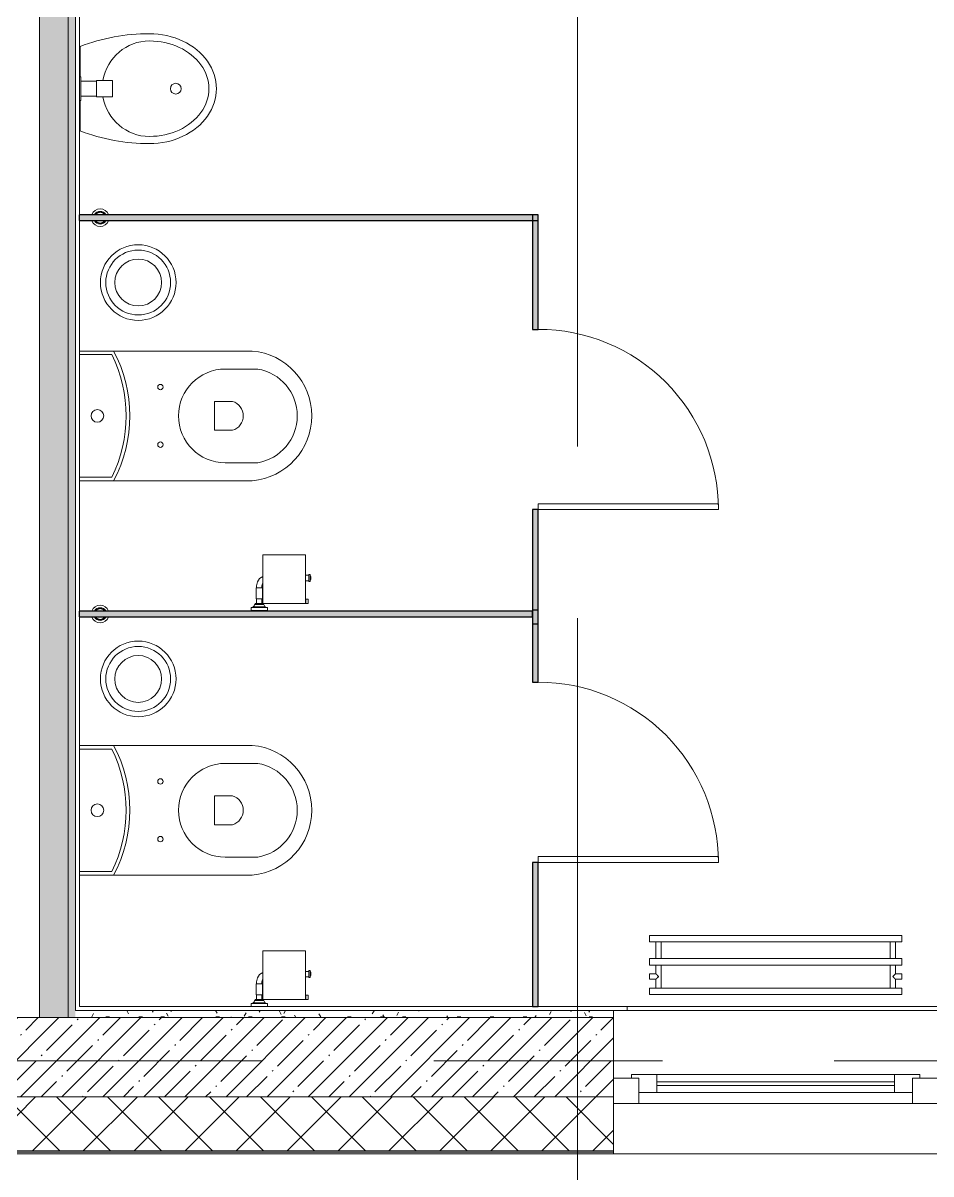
# Model space of a CAD drawing. Header units: millimetres. Extents: x 35111 to 235598, y -8553 to 29000.
# Drawn here: x 69020 to 71541, y -314 to 2880 of the extents above; entities that cross this region are included whole.
import ezdxf

# ---------------------------------------------------------------- set-up
doc = ezdxf.new("R2010")
doc.units = ezdxf.units.MM
doc.linetypes.add('Осевая', pattern=[3175, 635, -476.25, 1587.5, -476.25])
for name, color, linetype, lineweight in [('A-DETL-GENF', 7, 'Continuous', 9), ('A-DOOR', 7, 'Continuous', 9), ('A-GENM', 7, 'Continuous', 9), ('A-GENM-1', 7, 'Continuous', 25), ('A-GLAZ', 7, 'Continuous', 9), ('A-GLAZ-1', 7, 'Continuous', 13), ('A-WALL', 7, 'Continuous', 9), ('I-WALL', 7, 'Continuous', 9), ('M-EQPM', 7, 'Continuous', 9), ('P-SANR-FIXT', 7, 'Continuous', 9), ('Оси', 7, 'Continuous', 9), ('Оси-2', 7, 'Осевая', 9)]:
    doc.layers.add(name, color=color, linetype=linetype, lineweight=lineweight)
doc.layers.add('A-WALL-1', color=7, linetype='Continuous', lineweight=9, true_color=0x3c3c3c)
doc.layers.add('A-WALL-FNSH-1', color=7, linetype='Continuous', lineweight=9, true_color=0x3c3c3c)
pattern_1 = [(0, (0, 0), (121.92, 30.48), [10.058, -81.382, 10.058, -81.382, -487.68]), (0, (0, 0), (121.92, 30.48), [-182.88, 10.058, -172.822, 10.058, -81.382, -213.36]), (0, (0, 0), (121.92, 30.48), [-457.2, 10.058, -50.902, 10.058, -142.342]), (120, (45.72, 15.24), (-87.356454, 90.345817), [10.058, -81.382, 10.058, -81.382, -487.68]), (120, (45.72, 15.24), (-87.356454, 90.345817), [-182.88, 10.058, -172.822, 10.058, -81.382, -213.36]), (120, (45.72, 15.24), (-87.356454, 90.345817), [-457.2, 10.058, -50.902, 10.058, -142.342]), (240, (60.96, 76.2), (-34.563546, -120.825817), [10.058, -81.382, 10.058, -81.382, -487.68]), (240, (60.96, 76.2), (-34.563546, -120.825817), [-182.88, 10.058, -172.822, 10.058, -81.382, -213.36]), (240, (60.96, 76.2), (-34.563546, -120.825817), [-457.2, 10.058, -50.902, 10.058, -142.342])]

# ---------------------------------------------------------------- blocks, each defined once
blk = doc.blocks.new('120_Окно_СКБ_1Ст - 120_Окно_СКБ_1Ст 900х2500_h_-V19-План размещения напольных электротехнических лючков и розеток 3 этажа в осях 12-23')
at = {"layer": 'A-GLAZ'}
for p, q in [((450, -57), (-450, -57)), ((-450, -127), (-400, -127)), ((-330, -107), (330, -107)), ((330, -117), (-330, -117)), ((400, -127), (450, -127))]:
    blk.add_line(p, q, dxfattribs=at)
at = {"layer": 'A-GLAZ-1'}
for p, q in [((-450, -127), (-450, -57)), ((-450, -57), (-380, -57)), ((-380, -57), (-380, -127)), ((380, -127), (380, -57)), ((380, -57), (450, -57)), ((450, -57), (450, -127)), ((380, -87), (-380, -87)), ((-380, -87), (-380, -127)), ((-330, -137), (-330, -87)), ((330, -137), (330, -87)), ((380, -127), (380, -87)), ((-380, -127), (-450, -127)), ((-380, -127), (-400, -127)), ((-400, -127), (-400, -137)), ((450, -127), (380, -127)), ((400, -127), (380, -127)), ((400, -137), (400, -127)), ((-400, -137), (400, -137)), ((400, -137), (-400, -137))]:
    blk.add_line(p, q, dxfattribs=at)
blk = doc.blocks.new('radiator_prado_classic_z_tip_30_po exemplyaru - Classic Z Тип 30-500-30677900-План размещения напольных электротехнических лючков и розеток 3 этажа в осях 12-23')
at = {"layer": 'M-EQPM'}
for p, q in [((0, 228), (0, 210)), ((700, 228), (0, 228)), ((700, 210), (700, 228)), ((0, 210), (700, 210)), ((17.5, 210), (17.5, 164)), ((32.5, 164), (32.5, 210)), ((667.5, 210), (667.5, 164)), ((682.5, 164), (682.5, 210)), ((700, 164), (0, 164)), ((0, 164), (0, 146)), ((700, 146), (700, 164)), ((0, 146), (700, 146)), ((17.5, 146), (17.5, 121.5)), ((32.5, 82), (32.5, 146)), ((667.5, 146), (667.5, 82)), ((682.5, 121.5), (682.5, 146)), ((17.5, 121.5), (0, 121.5)), ((17.5, 121.5), (0, 121.5)), ((0, 121.5), (0, 121.2)), ((0, 106.5), (0, 121.5)), ((0, 121.2), (0, 121.2)), ((0, 106.8), (0, 106.5)), ((0, 106.8), (0, 106.8)), ((0, 106.5), (17.5, 106.5)), ((0, 106.5), (17.5, 106.5)), ((17.5, 106.5), (17.5, 82)), ((700, 121.5), (682.5, 121.5)), ((700, 121.5), (682.5, 121.5)), ((682.5, 82), (682.5, 106.5)), ((682.5, 106.5), (700, 106.5)), ((682.5, 106.5), (700, 106.5)), ((700, 121.5), (700, 106.5)), ((700, 121.2), (700, 121.5)), ((700, 121.5), (700, 121.2)), ((700, 121.2), (700, 121.5)), ((700, 106.5), (700, 106.8)), ((700, 106.8), (700, 106.5)), ((700, 106.5), (700, 106.8)), ((700, 82), (0, 82)), ((0, 82), (0, 64)), ((700, 64), (0, 64)), ((700, 64), (700, 82))]:
    blk.add_line(p, q, dxfattribs=at)
for points, knots in [([(25, 114), (24.5, 114.5), (23.6, 115.4), (22.4, 116.6), (21.6, 117.4), (21.1, 117.9), (20.8, 118.2), (20.5, 118.5), (20.2, 118.8), (19.8, 119.1), (19.6, 119.4), (19.3, 119.7), (19, 120), (18.7, 120.3), (18.5, 120.5), (18.3, 120.7), (18.1, 120.9), (17.9, 121.1), (17.8, 121.2), (17.7, 121.3), (17.5, 121.5), (17.5, 121.5), (17.5, 121.5)], [0, 0, 0, 0, 0.142857, 0.285714, 0.357143, 0.392857, 0.428571, 0.464286, 0.5, 0.535714, 0.571429, 0.607143, 0.642857, 0.678571, 0.714286, 0.75, 0.785714, 0.821429, 0.857143, 0.892857, 0.928571, 1, 1, 1, 1]), ([(17.5, 106.5), (17.5, 106.5), (17.5, 106.5), (17.7, 106.7), (17.8, 106.8), (17.9, 106.9), (18.1, 107.1), (18.3, 107.3), (18.5, 107.5), (18.7, 107.7), (19, 108), (19.3, 108.3), (19.6, 108.6), (19.8, 108.9), (20.3, 109.3), (20.7, 109.7), (21.1, 110.1), (21.6, 110.6), (22.4, 111.4), (23.6, 112.6), (24.5, 113.5), (25, 114)], [0, 0, 0, 0, 0.071429, 0.107143, 0.142857, 0.178571, 0.214286, 0.25, 0.285714, 0.321429, 0.357143, 0.392857, 0.428571, 0.464286, 0.5, 0.571429, 0.607143, 0.642857, 0.714286, 0.857143, 1, 1, 1, 1]), ([(675, 114), (675.5, 114.5), (676.4, 115.4), (677.6, 116.6), (678.4, 117.4), (678.9, 117.9), (679.2, 118.2), (679.5, 118.5), (679.8, 118.8), (680.1, 119.2), (680.4, 119.4), (680.7, 119.7), (681, 120), (681.3, 120.3), (681.5, 120.5), (681.7, 120.7), (681.9, 120.9), (682.1, 121.1), (682.2, 121.2), (682.3, 121.3), (682.5, 121.5), (682.5, 121.5), (682.5, 121.5)], [0, 0, 0, 0, 0.142857, 0.285714, 0.357143, 0.392857, 0.428571, 0.464286, 0.5, 0.535714, 0.571429, 0.607143, 0.642857, 0.678571, 0.714286, 0.75, 0.785714, 0.821429, 0.857143, 0.892857, 0.928571, 1, 1, 1, 1]), ([(682.5, 106.5), (682.5, 106.5), (682.5, 106.5), (682.3, 106.7), (682.2, 106.8), (682.1, 106.9), (681.9, 107.1), (681.7, 107.3), (681.5, 107.5), (681.3, 107.7), (681, 108), (680.7, 108.3), (680.4, 108.6), (680.1, 108.8), (679.7, 109.3), (679.3, 109.7), (678.9, 110.1), (678.4, 110.6), (677.6, 111.4), (676.4, 112.6), (675.5, 113.5), (675, 114)], [0, 0, 0, 0, 0.071429, 0.107143, 0.142857, 0.178571, 0.214286, 0.25, 0.285714, 0.321429, 0.357143, 0.392857, 0.428571, 0.464286, 0.5, 0.571429, 0.607143, 0.642857, 0.714286, 0.857143, 1, 1, 1, 1])]:
    blk.add_open_spline(points, degree=3, knots=knots, dxfattribs=at)
blk = doc.blocks.new('131_Сантехническая перегородка_Дверь - СД-1-29846662-План размещения напольных электротехнических лючков и розеток 3 этажа в осях 12-23')
at = {"layer": 'A-GENM'}
for points in [[(0, 8), (0, -8), (317.3, -8), (317.3, 8), (241.4, 8)], [(817.3, 8), (817.3, -8), (1134.7, -8), (1134.7, 8)]]:
    blk.add_hatch(color=256, dxfattribs=at).paths.add_polyline_path(points)
at = {"layer": 'A-DOOR'}
for p, q in [((333.3, -8), (317.3, -8)), ((317.3, -8), (317.3, -508)), ((333.3, -8), (333.3, -508)), ((333.3, -508), (317.3, -508))]:
    blk.add_line(p, q, dxfattribs=at)
blk.add_arc((317.3, -8), 500, 270, 0, dxfattribs=at)
at = {"layer": 'A-GENM-1'}
for p, q in [((317.3, 8), (0, 8)), ((0, 8), (0, -8)), ((317.3, -8), (317.3, 8)), ((1134.7, 8), (817.3, 8)), ((817.3, 8), (817.3, -8)), ((1134.7, -8), (1134.7, 8)), ((0, -8), (317.3, -8)), ((817.3, -8), (1134.7, -8))]:
    blk.add_line(p, q, dxfattribs=at)
blk = doc.blocks.new('131_Сантехническая перегородка_Дверь_сдвиг_ - СД-1-30819161-План размещения напольных электротехнических лючков и розеток 3 этажа в осях 12-23')
at = {"layer": 'A-GENM'}
for points in [[(0, -8), (400, -8), (400, 8), (0, 8)], [(900, 8), (900, -8), (1100, -8), (1100, 8)]]:
    blk.add_hatch(color=256, dxfattribs=at).paths.add_polyline_path(points)
at = {"layer": 'A-DOOR'}
for p, q in [((416, -8), (400, -8)), ((400, -8), (400, -508)), ((416, -8), (416, -508)), ((416, -508), (400, -508))]:
    blk.add_line(p, q, dxfattribs=at)
blk.add_arc((400, -8), 500, 270, 0, dxfattribs=at)
at = {"layer": 'A-GENM-1'}
for p, q in [((400, 8), (0, 8)), ((0, 8), (0, -8)), ((400, -8), (400, 8)), ((1100, 8), (900, 8)), ((900, 8), (900, -8)), ((1100, -8), (1100, 8)), ((0, -8), (400, -8)), ((900, -8), (1100, -8))]:
    blk.add_line(p, q, dxfattribs=at)
blk = doc.blocks.new('131_Сантехническая перегородка - СП-4-30850764-План размещения напольных электротехнических лючков и розеток 3 этажа в осях 12-23')
at = {"layer": 'A-GENM'}
blk.add_hatch(color=256, dxfattribs=at).paths.add_polyline_path([(1330, -8), (1330, 8), (55.2, 8), (55.2, -8), (1146.6, -8)])
at = {"layer": 'A-GENM', "flags": 128}
for points in [[(126.7, 8), (126.3, 8.5), (126, 9), (125.6, 9.5), (125.2, 9.9), (124.8, 10.4), (124.4, 10.8), (123.9, 11.2), (123.5, 11.6), (123, 12), (122.5, 12.3), (122, 12.7), (121.5, 13), (121, 13.3), (120.5, 13.6), (119.9, 13.8), (119.4, 14), (118.8, 14.3), (118.2, 14.4), (117.6, 14.6), (117, 14.7), (116.5, 14.9), (115.9, 14.9), (115.3, 15), (114.7, 15.1), (114.1, 15.1), (113.5, 15.1), (112.8, 15), (112.2, 15), (111.7, 14.9), (111.1, 14.8), (110.5, 14.7), (109.9, 14.5), (109.3, 14.4), (108.7, 14.2), (108.2, 13.9), (107.6, 13.7), (107.1, 13.4), (106.5, 13.2), (106, 12.9), (105.5, 12.5), (105, 12.2), (104.5, 11.8), (104.1, 11.4), (103.6, 11), (103.2, 10.6), (102.8, 10.2), (102.4, 9.7), (102, 9.3), (101.6, 8.8), (101.3, 8.3), (101.1, 8)], [(101.1, -8), (101.4, -8.5), (101.8, -9), (102.2, -9.5), (102.6, -9.9), (103, -10.4), (103.4, -10.8), (103.8, -11.2), (104.3, -11.6), (104.7, -12), (105.2, -12.3), (105.7, -12.7), (106.2, -13), (106.8, -13.3), (107.3, -13.6), (107.9, -13.8), (108.4, -14), (109, -14.3), (109.6, -14.4), (110.1, -14.6), (110.7, -14.7), (111.3, -14.9), (111.9, -14.9), (112.5, -15), (113.1, -15.1), (113.7, -15.1), (114.3, -15.1), (114.9, -15), (115.5, -15), (116.1, -14.9), (116.7, -14.8), (117.3, -14.7), (117.9, -14.5), (118.5, -14.4), (119, -14.2), (119.6, -13.9), (120.2, -13.7), (120.7, -13.4), (121.2, -13.2), (121.7, -12.9), (122.3, -12.5), (122.7, -12.2), (123.2, -11.8), (123.7, -11.4), (124.1, -11), (124.6, -10.6), (125, -10.2), (125.4, -9.7), (125.8, -9.3), (126.1, -8.8), (126.5, -8.3), (126.7, -8)]]:
    blk.add_lwpolyline(points, dxfattribs=at)
at = {"layer": 'A-GENM'}
for radius, start, end in [(24.6, 19.9113, 160.0887), (17.6, 28.9731, 151.0269), (15.1, 78.8699, 146.2189), (15.1, 33.7811, 53.124), (24.6, 199.9113, 340.0887), (17.6, 208.9731, 331.0269), (15.1, 213.7811, 233.124), (15.1, 258.8699, 326.2189)]:
    blk.add_arc((113.9, 0), radius, start, end, dxfattribs=at)
at = {"layer": 'A-GENM-1'}
for p, q in [((1330, 8), (55.2, 8)), ((55.2, 8), (55.2, -8)), ((1330, -8), (1330, 8)), ((55.2, -8), (1330, -8))]:
    blk.add_line(p, q, dxfattribs=at)
blk = doc.blocks.new('131_Сантехническая перегородка - СП-4-30850728-План размещения напольных электротехнических лючков и розеток 3 этажа в осях 12-23')
at = {"layer": 'A-GENM'}
blk.add_hatch(color=256, dxfattribs=at).paths.add_polyline_path([(1330, -8), (1330, 8), (71.3, 8), (71.3, -8), (1162.8, -8)])
at = {"layer": 'A-GENM', "flags": 128}
for points in [[(142.8, 8), (142.5, 8.5), (142.1, 9), (141.8, 9.5), (141.4, 9.9), (141, 10.4), (140.5, 10.8), (140.1, 11.2), (139.6, 11.6), (139.2, 12), (138.7, 12.3), (138.2, 12.7), (137.7, 13), (137.1, 13.3), (136.6, 13.6), (136.1, 13.8), (135.5, 14), (134.9, 14.3), (134.4, 14.4), (133.8, 14.6), (133.2, 14.7), (132.6, 14.9), (132, 14.9), (131.4, 15), (130.8, 15.1), (130.2, 15.1), (129.6, 15.1), (129, 15), (128.4, 15), (127.8, 14.9), (127.2, 14.8), (126.6, 14.7), (126, 14.5), (125.4, 14.4), (124.9, 14.2), (124.3, 13.9), (123.8, 13.7), (123.2, 13.4), (122.7, 13.2), (122.2, 12.9), (121.7, 12.5), (121.2, 12.2), (120.7, 11.8), (120.2, 11.4), (119.8, 11), (119.3, 10.6), (118.9, 10.2), (118.5, 9.7), (118.1, 9.3), (117.8, 8.8), (117.4, 8.3), (117.3, 8)], [(117.3, -8), (117.6, -8.5), (117.9, -9), (118.3, -9.5), (118.7, -9.9), (119.1, -10.4), (119.5, -10.8), (120, -11.2), (120.4, -11.6), (120.9, -12), (121.4, -12.3), (121.9, -12.7), (122.4, -13), (122.9, -13.3), (123.5, -13.6), (124, -13.8), (124.6, -14), (125.1, -14.3), (125.7, -14.4), (126.3, -14.6), (126.9, -14.7), (127.5, -14.9), (128.1, -14.9), (128.7, -15), (129.3, -15.1), (129.9, -15.1), (130.5, -15.1), (131.1, -15), (131.7, -15), (132.3, -14.9), (132.9, -14.8), (133.4, -14.7), (134, -14.5), (134.6, -14.4), (135.2, -14.2), (135.7, -13.9), (136.3, -13.7), (136.8, -13.4), (137.4, -13.2), (137.9, -12.9), (138.4, -12.5), (138.9, -12.2), (139.4, -11.8), (139.8, -11.4), (140.3, -11), (140.7, -10.6), (141.1, -10.2), (141.5, -9.7), (141.9, -9.3), (142.3, -8.8), (142.6, -8.3), (142.8, -8)]]:
    blk.add_lwpolyline(points, dxfattribs=at)
at = {"layer": 'A-GENM'}
for radius, start, end in [(24.6, 19.9113, 160.0887), (17.6, 28.9731, 151.0269), (15.1, 78.8699, 146.2189), (15.1, 33.7811, 53.124), (24.6, 199.9113, 340.0887), (17.6, 208.9731, 331.0269), (15.1, 213.7811, 233.124), (15.1, 258.8699, 326.2189)]:
    blk.add_arc((130, 0), radius, start, end, dxfattribs=at)
at = {"layer": 'A-GENM-1'}
for p, q in [((1330, 8), (71.3, 8)), ((71.3, 8), (71.3, -8)), ((1330, -8), (1330, 8)), ((71.3, -8), (1330, -8))]:
    blk.add_line(p, q, dxfattribs=at)
blk = doc.blocks.new('мусорная корзина - Round_ Metal-30590745-План размещения напольных электротехнических лючков и розеток 3 этажа в осях 12-23')
at = {"layer": 'P-SANR-FIXT'}
for radius, start, end in [(105, 0, 180), (90, 360, 180), (65, 0, 180), (105, 180, 360), (90, 180, 360), (65, 180, 360)]:
    blk.add_arc((0, 0), radius, start, end, dxfattribs=at)
blk = doc.blocks.new('WC Seat_2 with Cistern-Wall Based - 640 x 360mm-30580118-План размещения напольных электротехнических лючков и розеток 3 этажа в осях 12-23')
at = {"layer": 'P-SANR-FIXT'}
for p, q in [((-55, 485.5), (-55, 100.5)), ((-5, 410.5), (-5, 500.5)), ((255, 500.5), (255, 410.5)), ((305, 100.5), (305, 485.5)), ((85, 430.5), (85, 380.5)), ((165, 380.5), (165, 430.5)), ((85, 380.5), (165, 380.5)), ((-55, 100.5), (-55, 5.5)), ((305, 5.5), (305, 100.5)), ((-45, 5.5), (-45, 95.6)), ((295, 95.6), (295, 5.5))]:
    blk.add_line(p, q, dxfattribs=at)
for centre, radius, start, end in [((125, 469.8), 180.7, 4.9791, 175.0209), ((125, 478.7), 131.8, 9.5273, 170.4727), ((125, 418.8), 41.7, 16.2602, 163.7398), ((125, 410.5), 130, 180, 360), ((45, 230.5), 7.5, 0, 180), ((45, 230.5), 7.5, 180, 360), ((205, 230.5), 7.5, 0, 180), ((205, 230.5), 7.5, 180, 360), ((125, -237), 382.5, 61.9275, 118.0725), ((125, -247), 382.5, 63.6122, 116.3878), ((125, 55.5), 17.5, 0, 180), ((125, 55.5), 17.5, 180, 360)]:
    blk.add_arc(centre, radius, start, end, dxfattribs=at)
blk = doc.blocks.new('Urinal - Urinal-30617152-План размещения напольных электротехнических лючков и розеток 3 этажа в осях 12-23')
at = {"layer": 'P-SANR-FIXT'}
for p, q in [((-117.4, -2.6), (-32.5, -2.6)), ((32.5, -2.6), (117.4, -2.6))]:
    blk.add_line(p, q, dxfattribs=at)
blk.add_circle((0, -268.3), 15, dxfattribs=at)
for centre, start, end in [((392.4, -195), 159.3261, 180), ((-392.4, -195), 360, 20.6739)]:
    blk.add_arc(centre, 544.9, start, end, dxfattribs=at)
for major_axis, ratio, start_param, end_param in [((-132.5, 0), 0.987707, 4.886922, 6.283185), ((132.5, 0), 0.987707, 0, 1.396263), ((0, 186.2), 0.819068, 1.570796, 4.712389), ((0, 165), 0.80303, 1.570796, 4.712389)]:
    blk.add_ellipse((0, -195), major_axis=major_axis, ratio=ratio, start_param=start_param, end_param=end_param, dxfattribs=at)
blk = doc.blocks.new('Sanitary_Taps-Mixers_Gessi_70388-HABITO-External-part-for-wall-moun - 707 - Black Metal Brushed PVD-30902499-План размещения напольных электротехнических лючков и розеток 3 этажа в осях 12-23')
at = {"layer": 'A-GENM'}
for p, q in [((69176.9, 3411.5), (69181.3, 3411.5)), ((69176.9, 3411.5), (69181.3, 3411.5)), ((69181.3, 3411.5), (69181.3, 3346.5)), ((69181.3, 3411.5), (69181.3, 3400)), ((69181.3, 3400), (69224.3, 3400)), ((69224.3, 3356.5), (69224.3, 3401.5)), ((69224.3, 3401.5), (69268.3, 3401.5)), ((69224.3, 3400), (69224.3, 3401.5)), ((69224.3, 3401.5), (69268.3, 3401.5)), ((69268.3, 3401.5), (69269.3, 3400.5)), ((69268.3, 3401.5), (69269.3, 3400.5)), ((69269.3, 3400.5), (69269.3, 3357.5)), ((69269.3, 3400.5), (69269.3, 3357.5)), ((69224.3, 3358), (69181.3, 3358)), ((69181.3, 3358), (69181.3, 3346.5)), ((69224.3, 3356.5), (69224.3, 3358)), ((69268.3, 3356.5), (69224.3, 3356.5)), ((69268.3, 3356.5), (69224.3, 3356.5)), ((69269.3, 3357.5), (69268.3, 3356.5)), ((69269.3, 3357.5), (69268.3, 3356.5)), ((69181.3, 3346.5), (69176.9, 3346.5)), ((69181.3, 3346.5), (69176.9, 3346.5))]:
    blk.add_line(p, q, dxfattribs=at)
blk = doc.blocks.new('Sanitary_Toilet-Accessories_Gessi_Wall-mounted-paper-roll-holder-65449 - Chrome-30916167-План размещения напольных электротехнических лючков и розеток 3 этажа в осях 12-23')
at = {"layer": 'A-DETL-GENF'}
for p, q in [((69687.4, 1404.7), (69685.8, 1404.5)), ((69685.8, 1404.5), (69685.8, 1344.4)), ((69803.5, 1404.7), (69687.4, 1404.7)), ((69804.8, 1404.5), (69803.5, 1404.7)), ((69804.8, 1347.5), (69804.8, 1404.5)), ((69685.8, 1344.4), (69677.4, 1338.8)), ((69685.8, 1324.9), (69685.8, 1344.4)), ((69804.8, 1347.5), (69804.8, 1332.5)), ((69813.8, 1347.5), (69804.8, 1347.5)), ((69813.8, 1349.5), (69813.8, 1347.5)), ((69817.3, 1349.5), (69813.8, 1349.5)), ((69813.8, 1332.5), (69813.8, 1347.5)), ((69817.3, 1347.5), (69817.3, 1349.5)), ((69817.3, 1332.5), (69817.3, 1347.5)), ((69819.1, 1344), (69817.3, 1347.5)), ((69819.8, 1340), (69819.1, 1344)), ((69667.3, 1312.5), (69667.3, 1282.5)), ((69668.8, 1312.5), (69667.3, 1312.5)), ((69671, 1329.3), (69668.8, 1318)), ((69668.8, 1318), (69668.8, 1312.5)), ((69668.8, 1312.5), (69683.8, 1312.5)), ((69677.4, 1338.8), (69671, 1329.3)), ((69683.8, 1318), (69684.9, 1323.5)), ((69683.8, 1312.5), (69683.8, 1318)), ((69685.3, 1312.5), (69683.8, 1312.5)), ((69684.9, 1323.5), (69685.8, 1324.9)), ((69685.3, 1282.5), (69685.3, 1312.5)), ((69685.8, 1324.9), (69685.8, 1279.7)), ((69804.8, 1332.5), (69813.8, 1332.5)), ((69804.8, 1279.7), (69804.8, 1332.5)), ((69813.8, 1332.5), (69813.8, 1330.5)), ((69813.8, 1330.5), (69817.3, 1330.5)), ((69817.3, 1332.5), (69819.1, 1336)), ((69817.3, 1330.5), (69817.3, 1332.5)), ((69819.1, 1336), (69819.8, 1340)), ((69667.3, 1282.5), (69668.8, 1282.5)), ((69683.8, 1282.5), (69668.8, 1282.5)), ((69668.8, 1282.5), (69668.8, 1269)), ((69683.8, 1282.5), (69685.3, 1282.5)), ((69683.8, 1279.7), (69683.8, 1282.5)), ((69683.8, 1271.7), (69683.8, 1279.7)), ((69685.8, 1279.7), (69683.8, 1279.7)), ((69685.8, 1279.7), (69685.8, 1271.7)), ((69804.8, 1279.7), (69804.8, 1271.7)), ((69805.8, 1279.7), (69804.8, 1279.7)), ((69805.8, 1281.7), (69805.8, 1279.7)), ((69812.3, 1281.7), (69805.8, 1281.7)), ((69805.8, 1271.7), (69805.8, 1279.7)), ((69812.3, 1269.7), (69812.3, 1281.7)), ((69653.8, 1258), (69653.8, 1250)), ((69658.8, 1258), (69653.8, 1258)), ((69653.8, 1250), (69698.8, 1250)), ((69660.5, 1261.2), (69658.8, 1260.5)), ((69693.7, 1260.5), (69658.8, 1260.5)), ((69658.8, 1260.5), (69658.8, 1258)), ((69658.8, 1258), (69693.8, 1258)), ((69662, 1262.6), (69660.5, 1261.2)), ((69663, 1264.5), (69662, 1262.6)), ((69663.3, 1266.5), (69663, 1264.5)), ((69665.3, 1266.5), (69663.3, 1266.5)), ((69665.3, 1269), (69665.3, 1266.5)), ((69668.8, 1269), (69665.3, 1269)), ((69665.3, 1266.5), (69687.3, 1266.5)), ((69667.3, 1269), (69685.8, 1269)), ((69683.8, 1271.7), (69685.8, 1271.7)), ((69683.8, 1269), (69683.8, 1271.7)), ((69687.3, 1269), (69683.8, 1269)), ((69685.8, 1271.7), (69685.8, 1269.7)), ((69685.8, 1269.7), (69804.8, 1269.7)), ((69687.3, 1266.5), (69687.3, 1269)), ((69689.3, 1266.5), (69687.3, 1266.5)), ((69689.6, 1264.5), (69689.3, 1266.5)), ((69690.5, 1262.6), (69689.6, 1264.5)), ((69692, 1261.2), (69690.5, 1262.6)), ((69693.7, 1260.5), (69692, 1261.2)), ((69693.8, 1258), (69693.7, 1260.5)), ((69698.8, 1258), (69693.8, 1258)), ((69698.8, 1250), (69698.8, 1258)), ((69804.8, 1271.7), (69805.8, 1271.7)), ((69804.8, 1269.7), (69804.8, 1271.7)), ((69805.8, 1271.7), (69805.8, 1269.7)), ((69805.8, 1269.7), (69812.3, 1269.7))]:
    blk.add_line(p, q, dxfattribs=at)
blk = doc.blocks.new('Sanitary_Toilet-Accessories_Gessi_Wall-mounted-paper-roll-holder-65449 - Chrome-V169-План размещения напольных электротехнических лючков и розеток 3 этажа в осях 12-23')
at = {"layer": 'A-DETL-GENF'}
for p, q in [((69687.4, 305.7), (69685.8, 305.6)), ((69685.8, 305.6), (69685.8, 245.4)), ((69803.5, 305.7), (69687.4, 305.7)), ((69804.8, 305.6), (69803.5, 305.7)), ((69804.8, 248.5), (69804.8, 305.6)), ((69671, 230.3), (69668.8, 219)), ((69677.4, 239.9), (69671, 230.3)), ((69685.8, 245.4), (69677.4, 239.9)), ((69683.8, 219), (69684.9, 224.5)), ((69684.9, 224.5), (69685.8, 225.9)), ((69685.8, 225.9), (69685.8, 245.4)), ((69685.8, 225.9), (69685.8, 180.7)), ((69804.8, 248.5), (69804.8, 233.5)), ((69813.8, 248.5), (69804.8, 248.5)), ((69804.8, 233.5), (69813.8, 233.5)), ((69804.8, 180.7), (69804.8, 233.5)), ((69813.8, 250.5), (69813.8, 248.5)), ((69817.3, 250.5), (69813.8, 250.5)), ((69813.8, 233.5), (69813.8, 248.5)), ((69813.8, 233.5), (69813.8, 231.5)), ((69813.8, 231.5), (69817.3, 231.5)), ((69817.3, 248.5), (69817.3, 250.5)), ((69817.3, 233.5), (69817.3, 248.5)), ((69819.1, 245), (69817.3, 248.5)), ((69817.3, 233.5), (69819.1, 237)), ((69817.3, 231.5), (69817.3, 233.5)), ((69819.8, 241), (69819.1, 245)), ((69819.1, 237), (69819.8, 241)), ((69667.3, 213.5), (69667.3, 183.5)), ((69668.8, 213.5), (69667.3, 213.5)), ((69668.8, 219), (69668.8, 213.5)), ((69668.8, 213.5), (69683.8, 213.5)), ((69683.8, 213.5), (69683.8, 219)), ((69685.3, 213.5), (69683.8, 213.5)), ((69685.3, 183.5), (69685.3, 213.5)), ((69660.5, 162.2), (69658.8, 161.5)), ((69693.7, 161.5), (69658.8, 161.5)), ((69658.8, 161.5), (69658.8, 159)), ((69662, 163.6), (69660.5, 162.2)), ((69663, 165.5), (69662, 163.6)), ((69663.3, 167.5), (69663, 165.5)), ((69665.3, 167.5), (69663.3, 167.5)), ((69665.3, 170), (69665.3, 167.5)), ((69668.8, 170), (69665.3, 170)), ((69665.3, 167.5), (69687.3, 167.5)), ((69667.3, 183.5), (69668.8, 183.5)), ((69667.3, 170), (69685.8, 170)), ((69683.8, 183.5), (69668.8, 183.5)), ((69668.8, 183.5), (69668.8, 170)), ((69683.8, 183.5), (69685.3, 183.5)), ((69683.8, 180.7), (69683.8, 183.5)), ((69683.8, 172.7), (69683.8, 180.7)), ((69685.8, 180.7), (69683.8, 180.7)), ((69683.8, 172.7), (69685.8, 172.7)), ((69683.8, 170), (69683.8, 172.7)), ((69687.3, 170), (69683.8, 170)), ((69685.8, 180.7), (69685.8, 172.7)), ((69685.8, 172.7), (69685.8, 170.7)), ((69685.8, 170.7), (69804.8, 170.7)), ((69687.3, 167.5), (69687.3, 170)), ((69689.3, 167.5), (69687.3, 167.5)), ((69689.6, 165.5), (69689.3, 167.5)), ((69690.5, 163.6), (69689.6, 165.5)), ((69692, 162.2), (69690.5, 163.6)), ((69693.7, 161.5), (69692, 162.2)), ((69693.8, 159), (69693.7, 161.5)), ((69804.8, 180.7), (69804.8, 172.7)), ((69805.8, 180.7), (69804.8, 180.7)), ((69804.8, 172.7), (69805.8, 172.7)), ((69804.8, 170.7), (69804.8, 172.7)), ((69805.8, 182.7), (69805.8, 180.7)), ((69812.3, 182.7), (69805.8, 182.7)), ((69805.8, 172.7), (69805.8, 180.7)), ((69805.8, 172.7), (69805.8, 170.7)), ((69805.8, 170.7), (69812.3, 170.7)), ((69812.3, 170.7), (69812.3, 182.7)), ((69653.8, 159), (69653.8, 151)), ((69658.8, 159), (69653.8, 159)), ((69658.8, 159), (69693.8, 159)), ((69698.8, 159), (69693.8, 159)), ((69698.8, 151), (69698.8, 159))]:
    blk.add_line(p, q, dxfattribs=at)

msp = doc.modelspace()

# ---------------------------------------------------------------- hatches: boundary and pattern name
at = {"layer": 'A-WALL'}
h = msp.add_hatch(dxfattribs=at)
h.set_pattern_fill('FP_20', color=256, style=0, pattern_type=2)
h.set_pattern_definition([(45, (0, 0), (-70.71068, 70.71068), []), (135, (0, 0), (-70.71068, -70.71068), [])])
h.paths.add_polyline_path([(75700, -250), (75700, -100), (71560, -100), (71560, -250), (73179.2, -250)])
h.paths.add_polyline_path([(70660, -250), (70660, -100), (67060, -100), (67060, -250), (70267.5, -250)])
h.paths.add_polyline_path([(66160, -250), (66160, -100), (65160, -100), (65160, -250), (65899.8, -250)])
h.paths.add_polyline_path([(63710, -250), (64260, -250), (64260, -100), (63710, -100)])
h.paths.add_polyline_path([(61532.2, -250), (61610, -250), (61610, -100), (60910, -100), (60910, -250), (61410, -250)])
h.paths.add_polyline_path([(57810, -250), (57810, -100), (56627.1, -100), (56627.1, -250), (57164.6, -250)])
at = {"layer": 'I-WALL'}
h = msp.add_hatch(dxfattribs=at)
h.set_pattern_fill('FP_23', color=256, style=0, pattern_type=2)
h.set_pattern_definition([(135, (0, 0), (-75.43415, -75.43415), [106.68, -17.78, 3.556, -17.78]), (135, (0, 75.39), (-75.43415, -75.43415), []), (50, (0, 0), (127.52922, -11.15758), [13.335, -146.685]), (355, (0, 0), (-24.66966, 133.74002), [10.668, -117.348]), (100.451, (10.63, -0.93), (102.85973, 122.58178), [11.333, -124.663]), (46.184, (0, 35.56), (189.75516, -29.43036), [20.002, -220.027]), (96.636, (15.81, 33.1), (166.1822, 173.1996), [17, -186.995]), (351.184, (0, 35.56), (166.18393, 173.1976), [16.002, -176.022]), (21, (17.78, 26.67), (106.13027, -71.58603), [13.335, -146.685]), (326, (17.78, 26.67), (43.26188, 128.93175), [10.668, -117.348]), (71.451, (26.62, 20.7), (149.39198, 57.34505), [11.333, -124.663]), (37.5, (0, 0), (2.162228, 59.188357), [3.353, -112.573, 3.353, -115.773, -117.792]), (37.5, (0, 0), (2.162228, 59.188357), [-235.052, 3.353, -114.44]), (7.5, (0, 0), (46.77386, 70.12615), [3.353, -64.567, 3.353, -109.906, -44.894]), (7.5, (0, 0), (46.77386, 70.12615), [-181.178, 3.353, -41.542]), (327.5, (-39.65, 0), (94.91367, -4.010093), [3.353, -41.097, 3.353, -135.331, -184.023]), (327.5, (-39.65, 0), (94.91367, -4.010093), [-183.134, 3.353, -180.67]), (317.5, (-57.43, 0), (103.69057, 17.79882), [3.353, -54.432, 3.353, -88.748, -130.683]), (317.5, (-57.43, 0), (103.69057, 17.79882), [-149.885, 3.353, -127.33])])
h.paths.add_polyline_path([(69065.9, 120), (69145.9, 120), (69145.9, 3760), (69065.9, 3760), (69065.9, 590.2)])
h = msp.add_hatch(dxfattribs=at)
h.set_pattern_fill('FP_71', color=256, style=0, pattern_type=2)
h.set_pattern_definition(pattern_1)
h.paths.add_polyline_path([(69145.9, 120), (69165.9, 120), (69165.9, 3740), (69145.9, 3740), (69145.9, 590.2)])
h = msp.add_hatch(dxfattribs=at)
h.set_pattern_fill('FP_71', color=256, style=0, pattern_type=2)
h.set_pattern_definition(pattern_1)
h.paths.add_polyline_path([(71560, 120), (71860, 120), (71860, 140), (71560, 140)])
h.paths.add_polyline_path([(70267.5, 120), (70660, 120), (70660, 140), (69165.9, 140), (69165.9, 120), (69539.5, 120)])
h = msp.add_hatch(dxfattribs=at)
h.set_pattern_fill('FP_17', color=256, style=0, pattern_type=2)
h.set_pattern_definition([(45, (0, 0), (-57.02463, 57.02463), []), (45, (57.025, 0), (-57.02463, 57.02463), [100.806, -20.161, 3.353, -16.808])])
h.paths.add_polyline_path([(70660, -100), (70660, 120), (67060, 120), (67060, -100), (70267.5, -100)])
h.paths.add_polyline_path([(71860, -100), (71860, 120), (71560, 120), (71560, -100), (71723.3, -100)])
h.paths.add_polyline_path([(65910, -100), (66160, -100), (66160, 120), (65910, 120)])

# ---------------------------------------------------------------- linework, layer by layer
at = {"layer": 'A-WALL'}
for p, q in [((69145.9, 3760), (69145.9, 120)), ((69165.9, 3740), (69165.9, 140)), ((69165.9, 140), (70660, 140)), ((69165.9, 120), (67060, 120)), ((69165.9, 120), (70660, 120)), ((70660, -100), (67060, -100)), ((67060, -250), (70660, -250)), ((67060, -253), (70660, -253)), ((71560, -258), (70660, -258))]:
    msp.add_line(p, q, dxfattribs=at)
at = {"layer": 'A-WALL-1'}
for p, q in [((69065.9, 3760), (69065.9, 120)), ((70660, -250), (70660, 140))]:
    msp.add_line(p, q, dxfattribs=at)
at = {"layer": 'A-WALL-FNSH-1'}
for p, q in [((69176.9, 151), (69176.9, 3728.5)), ((70697.5, 151), (69176.9, 151)), ((70660, 140), (70697.5, 140)), ((70697.5, 140), (70697.5, 151)), ((70660, -258), (70660, -250)), ((67060, -258), (70660, -258))]:
    msp.add_line(p, q, dxfattribs=at)
at = {"layer": 'I-WALL'}
for p, q in [((70697.5, 151), (71560, 151)), ((70697.5, 140), (71560, 140))]:
    msp.add_line(p, q, dxfattribs=at)
at = {"layer": 'Оси'}
msp.add_line((70560, -1906.3), (70560, 593.7), dxfattribs=at)
at = {"layer": 'Оси-2'}
for p, q in [((70560, 593.7), (70560, 24850)), ((38410.7, 0), (82250, 0))]:
    msp.add_line(p, q, dxfattribs=at)

# ---------------------------------------------------------------- block references
at = {"layer": 'A-GENM'}
for name, p in [('131_Сантехническая перегородка - СП-4-30850764-План размещения напольных электротехнических лючков и розеток 3 этажа в осях 12-23', (69120.8, 2340)), ('131_Сантехническая перегородка - СП-4-30850728-План размещения напольных электротехнических лючков и розеток 3 этажа в осях 12-23', (69104.7, 1240))]:
    msp.add_blockref(name, p, dxfattribs=at)
at = {"layer": 'A-GENM', "rotation": 90.00000000002345}
for name, p in [('131_Сантехническая перегородка_Дверь - СД-1-29846662-План размещения напольных электротехнических лючков и розеток 3 этажа в осях 12-23', (70443, 1212.8)), ('131_Сантехническая перегородка_Дверь_сдвиг_ - СД-1-30819161-План размещения напольных электротехнических лючков и розеток 3 этажа в осях 12-23', (70443, 151))]:
    msp.add_blockref(name, p, dxfattribs=at)
at = {"layer": 'A-GLAZ', "rotation": 180}
msp.add_blockref('120_Окно_СКБ_1Ст - 120_Окно_СКБ_1Ст 900х2500_h_-V19-План размещения напольных электротехнических лючков и розеток 3 этажа в осях 12-23', (71110, -175), dxfattribs=at)
at = {"layer": 'M-EQPM'}
msp.add_blockref('radiator_prado_classic_z_tip_30_po exemplyaru - Classic Z Тип 30-500-30677900-План размещения напольных электротехнических лючков и розеток 3 этажа в осях 12-23', (70760, 120), dxfattribs=at)
at = {"layer": 'P-SANR-FIXT'}
for name, p, rotation in [('Urinal - Urinal-30617152-План размещения напольных электротехнических лючков и розеток 3 этажа в осях 12-23', (69176.3, 2698), 89.9999999999999), ('WC Seat_2 with Cistern-Wall Based - 640 x 360mm-30580118-План размещения напольных электротехнических лючков и розеток 3 этажа в осях 12-23', (69171.4, 1915), 269.9999999999998), ('WC Seat_2 with Cistern-Wall Based - 640 x 360mm-30580118-План размещения напольных электротехнических лючков и розеток 3 этажа в осях 12-23', (69171.4, 820.5), 269.9999999999998)]:
    msp.add_blockref(name, p, dxfattribs=dict(at, rotation=rotation))
for name, p in [('Sanitary_Taps-Mixers_Gessi_70388-HABITO-External-part-for-wall-moun - 707 - Black Metal Brushed PVD-30902499-План размещения напольных электротехнических лючков и розеток 3 этажа в осях 12-23', (0, -681)), ('мусорная корзина - Round_ Metal-30590745-План размещения напольных электротехнических лючков и розеток 3 этажа в осях 12-23', (69340.3, 2160)), ('Sanitary_Toilet-Accessories_Gessi_Wall-mounted-paper-roll-holder-65449 - Chrome-30916167-План размещения напольных электротехнических лючков и розеток 3 этажа в осях 12-23', (0, 0)), ('мусорная корзина - Round_ Metal-30590745-План размещения напольных электротехнических лючков и розеток 3 этажа в осях 12-23', (69340.3, 1060)), ('Sanitary_Toilet-Accessories_Gessi_Wall-mounted-paper-roll-holder-65449 - Chrome-V169-План размещения напольных электротехнических лючков и розеток 3 этажа в осях 12-23', (0, 0))]:
    msp.add_blockref(name, p, dxfattribs=at)

doc.saveas('drawing.dxf')
